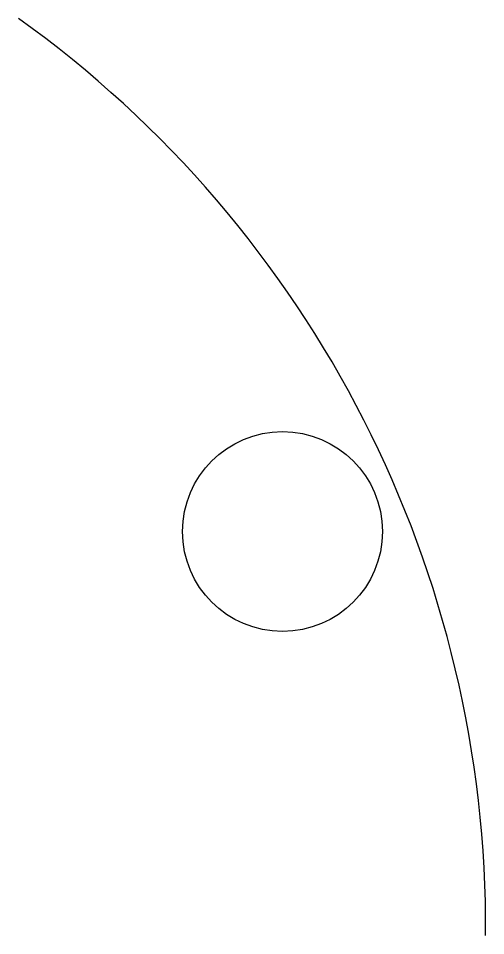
# Model space of a CAD drawing. Extents: x 14.67 to 17.45, y 32.21 to 37.66.
import ezdxf

# ---------------------------------------------------------------- set-up
doc = ezdxf.new("R2010")
doc.units = 0
doc.header["$LTSCALE"] = 5
doc.header["$MEASUREMENT"] = 0
doc.layers.add('1_250BIT_500DEP', color=5, linetype='Continuous')
doc.layers.add('Z0_TOPCOMP', color=6, linetype='Continuous')

msp = doc.modelspace()

# ---------------------------------------------------------------- linework, layer by layer
at = {"layer": '1_250BIT_500DEP', "color": 5, "linetype": 'Continuous', "lineweight": 25}
msp.add_circle((16.2412, 34.6085), 0.5938, dxfattribs=at)
at = {"layer": 'Z0_TOPCOMP', "color": 6, "linetype": 'Continuous', "lineweight": 25}
msp.add_arc((10.7995, 32.2546), 6.6485, -0.41519, 54.37565, dxfattribs=at)

doc.saveas('drawing.dxf')
